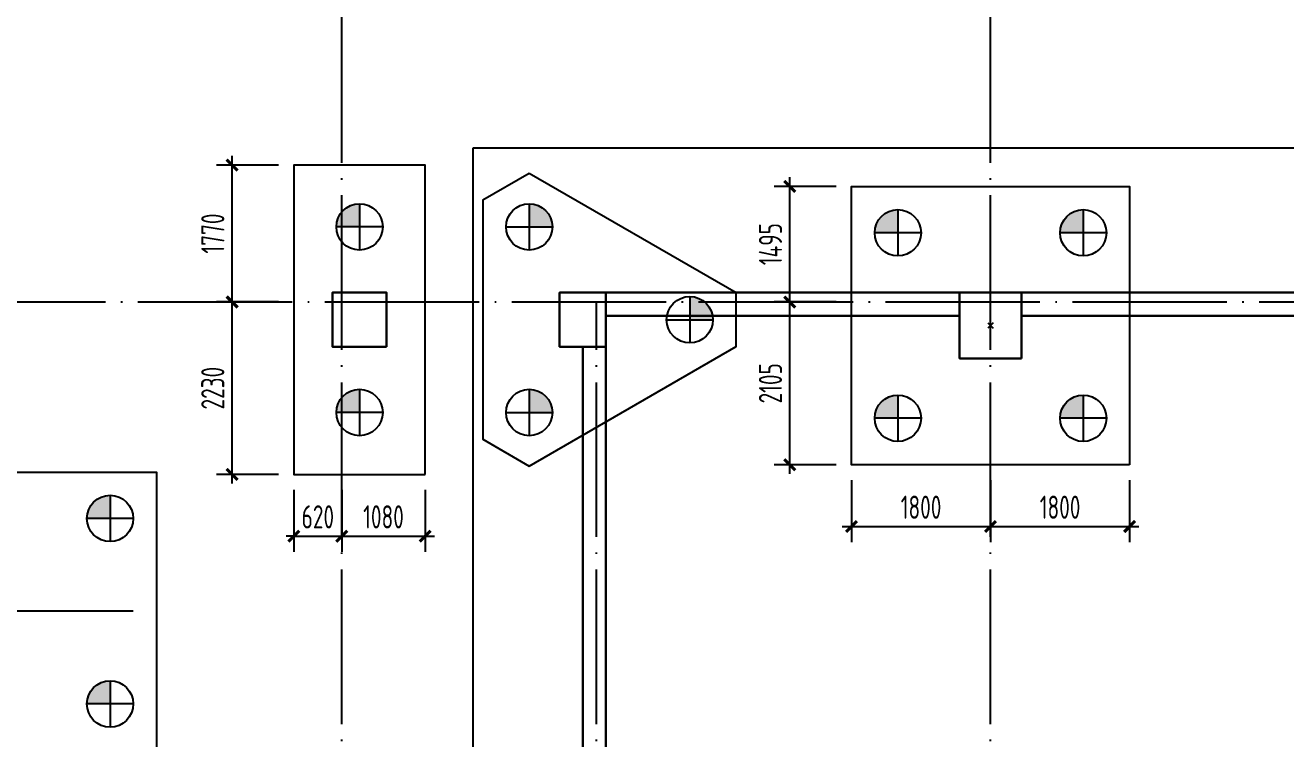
# Model space of a CAD drawing. Extents: x 2430613 to 2739493, y -1540945 to -971137.
# Drawn here: x 2494925 to 2511246, y -1305605 to -1296376 of the extents above; entities that cross this region are included whole.
import ezdxf

# ---------------------------------------------------------------- set-up
doc = ezdxf.new("R2010")
doc.units = 0
doc.header["$LTSCALE"] = 1000
doc.header["$MEASUREMENT"] = 0
doc.header["$PDMODE"] = 3
doc.header["$PDSIZE"] = 50
doc.linetypes.add('DOTE', pattern=[2.42, 2, -0.2, 0.02, -0.2])
doc.layers.get('0').update_dxf_attribs({"linetype": 'CONTINUOUS'})
doc.layers.get('DEFPOINTS').update_dxf_attribs({"linetype": 'CONTINUOUS'})
doc.layers.add('0S-墙-线', color=30, linetype='CONTINUOUS', lineweight=30)
doc.layers.add('0S-柱-线', color=50, linetype='CONTINUOUS', lineweight=30)
for name, color, linetype in [('600直径桩', 4, 'CONTINUOUS'), ('COLU_DIM', 3, 'CONTINUOUS'), ('DOTE', 1, 'DOTE'), ('S1-SLAB-Finstructions', 255, 'CONTINUOUS'), ('单形心', 4, 'CONTINUOUS'), ('承台', 2, 'CONTINUOUS')]:
    doc.layers.add(name, color=color, linetype=linetype)
doc.styles.add('TSSD_Dimension', font='Tssdeng.shx', dxfattribs={"width": 0.7, "bigfont": 'hztxt.shx'})
doc.dimstyles.new('TSSD_100_100', dxfattribs={"dimtxt": 300, "dimasz": 100, "dimexe": 200, "dimexo": 200, "dimgap": 100, "dimtad": 1, "dimdec": 0, "dimzin": 0, "dimdsep": 46, "dimtxsty": 'TSSD_Dimension', "dimblk": 'ARCHTICK', "dimcen": 0, "dimdle": 120, "dimclrt": 7, "dimazin": 0, "dimtfac": 1, "dimtdec": 0, "dimtix": 1, "dimtmove": 2, "dimatfit": 0, "dimldrblk": 'ARCHTICK', "dimfxl": 1, "dimtolj": 1, "dimtzin": 0, "dimarcsym": 0})

# ---------------------------------------------------------------- blocks, each defined once
blk = doc.blocks.new('_ArchTick')
at = {"color": 0, "linetype": 'ByBlock', "const_width": 0.4}
blk.add_lwpolyline([(-0.71, -0.71), (0.71, 0.71)], dxfattribs=at)
blk = doc.blocks.new('*D2418')
at = {"layer": 'COLU_DIM', "color": 0, "lineweight": -2, "transparency": 16777216}
for p, q in [((2498404, -1302385), (2498404, -1303185)), ((2499024, -1302385), (2499024, -1303185)), ((2498404, -1302985), (2498304, -1302985)), ((2498404, -1302985), (2499024, -1302985)), ((2499024, -1302985), (2499124, -1302985))]:
    blk.add_line(p, q, dxfattribs=at)
at = {"layer": 'DEFPOINTS', "color": 0, "transparency": 16777216}
for p in [(2498404, -1302185), (2499024, -1302185), (2499024, -1302985)]:
    blk.add_point(p, dxfattribs=at)
at = {"layer": 'COLU_DIM', "color": 0, "lineweight": -2, "transparency": 16777216, "xscale": 100, "yscale": 100, "zscale": 100}
blk.add_blockref('_ArchTick', (2498404, -1302985), dxfattribs=at)
at = {"layer": 'COLU_DIM', "color": 0, "lineweight": -2, "transparency": 16777216, "xscale": 100, "yscale": 100, "zscale": 100, "rotation": 180}
blk.add_blockref('_ArchTick', (2499024, -1302985), dxfattribs=at)
at = {"layer": 'COLU_DIM', "color": 7, "transparency": 16777216, "insert": (2498714, -1302735), "char_height": 300, "attachment_point": 5, "style": 'TSSD_Dimension'}
blk.add_mtext('\\A1;620', dxfattribs=at)
blk = doc.blocks.new('*D2419')
at = {"layer": 'COLU_DIM', "color": 0, "lineweight": -2, "transparency": 16777216}
for p, q in [((2499024, -1302385), (2499024, -1303185)), ((2500104, -1302385), (2500104, -1303185)), ((2498904, -1302985), (2500224, -1302985))]:
    blk.add_line(p, q, dxfattribs=at)
at = {"layer": 'DEFPOINTS', "color": 0, "transparency": 16777216}
for p in [(2499024, -1302185), (2500104, -1302185), (2500104, -1302985)]:
    blk.add_point(p, dxfattribs=at)
at = {"layer": 'COLU_DIM', "color": 0, "lineweight": -2, "transparency": 16777216, "xscale": 100, "yscale": 100, "zscale": 100, "rotation": 180}
blk.add_blockref('_ArchTick', (2499024, -1302985), dxfattribs=at)
at = {"layer": 'COLU_DIM', "color": 0, "lineweight": -2, "transparency": 16777216, "xscale": 100, "yscale": 100, "zscale": 100}
blk.add_blockref('_ArchTick', (2500104, -1302985), dxfattribs=at)
at = {"layer": 'COLU_DIM', "color": 7, "transparency": 16777216, "insert": (2499564, -1302735), "char_height": 300, "attachment_point": 5, "style": 'TSSD_Dimension'}
blk.add_mtext('\\A1;1080', dxfattribs=at)
blk = doc.blocks.new('*D2420')
at = {"layer": 'COLU_DIM', "color": 0, "lineweight": -2, "transparency": 16777216}
for p, q in [((2498204, -1299955), (2497404, -1299955)), ((2497604, -1302305), (2497604, -1299835)), ((2498204, -1302185), (2497404, -1302185))]:
    blk.add_line(p, q, dxfattribs=at)
at = {"layer": 'DEFPOINTS', "color": 0, "transparency": 16777216}
for p in [(2497604, -1299955), (2498404, -1299955), (2498404, -1302185)]:
    blk.add_point(p, dxfattribs=at)
at = {"layer": 'COLU_DIM', "color": 0, "lineweight": -2, "transparency": 16777216, "xscale": 100, "yscale": 100, "zscale": 100}
for p, rotation in [((2497604, -1299955), 90), ((2497604, -1302185), 270)]:
    blk.add_blockref('_ArchTick', p, dxfattribs=dict(at, rotation=rotation))
at = {"layer": 'COLU_DIM', "color": 7, "transparency": 16777216, "insert": (2497354, -1301070), "char_height": 300, "attachment_point": 5, "rotation": 90, "style": 'TSSD_Dimension'}
blk.add_mtext('\\A1;2230', dxfattribs=at)
blk = doc.blocks.new('*D2421')
at = {"layer": 'COLU_DIM', "color": 0, "lineweight": -2, "transparency": 16777216}
for p, q in [((2497604, -1300075), (2497604, -1298065)), ((2498204, -1298185), (2497404, -1298185)), ((2498204, -1299955), (2497404, -1299955))]:
    blk.add_line(p, q, dxfattribs=at)
at = {"layer": 'DEFPOINTS', "color": 0, "transparency": 16777216}
for p in [(2497604, -1298185), (2498404, -1298185), (2498404, -1299955)]:
    blk.add_point(p, dxfattribs=at)
at = {"layer": 'COLU_DIM', "color": 0, "lineweight": -2, "transparency": 16777216, "xscale": 100, "yscale": 100, "zscale": 100}
for p, rotation in [((2497604, -1298185), 90), ((2497604, -1299955), 270)]:
    blk.add_blockref('_ArchTick', p, dxfattribs=dict(at, rotation=rotation))
at = {"layer": 'COLU_DIM', "color": 7, "transparency": 16777216, "insert": (2497354, -1299070), "char_height": 300, "attachment_point": 5, "rotation": 90, "style": 'TSSD_Dimension'}
blk.add_mtext('\\A1;1770', dxfattribs=at)
blk = doc.blocks.new('*D2422')
at = {"layer": 'COLU_DIM', "color": 0, "lineweight": -2, "transparency": 16777216}
for p, q in [((2505624, -1302260), (2505624, -1303060)), ((2507424, -1302260), (2507424, -1303060)), ((2505504, -1302860), (2507544, -1302860))]:
    blk.add_line(p, q, dxfattribs=at)
at = {"layer": 'DEFPOINTS', "color": 0, "transparency": 16777216}
for p in [(2505624, -1302060), (2507424, -1302060), (2507424, -1302860)]:
    blk.add_point(p, dxfattribs=at)
at = {"layer": 'COLU_DIM', "color": 0, "lineweight": -2, "transparency": 16777216, "xscale": 100, "yscale": 100, "zscale": 100, "rotation": 180}
blk.add_blockref('_ArchTick', (2505624, -1302860), dxfattribs=at)
at = {"layer": 'COLU_DIM', "color": 0, "lineweight": -2, "transparency": 16777216, "xscale": 100, "yscale": 100, "zscale": 100}
blk.add_blockref('_ArchTick', (2507424, -1302860), dxfattribs=at)
at = {"layer": 'COLU_DIM', "color": 7, "transparency": 16777216, "insert": (2506524, -1302610), "char_height": 300, "attachment_point": 5, "style": 'TSSD_Dimension'}
blk.add_mtext('\\A1;1800', dxfattribs=at)
blk = doc.blocks.new('*D2423')
at = {"layer": 'COLU_DIM', "color": 0, "lineweight": -2, "transparency": 16777216}
for p, q in [((2507424, -1302260), (2507424, -1303060)), ((2509224, -1302260), (2509224, -1303060)), ((2507304, -1302860), (2509344, -1302860))]:
    blk.add_line(p, q, dxfattribs=at)
at = {"layer": 'DEFPOINTS', "color": 0, "transparency": 16777216}
for p in [(2507424, -1302060), (2509224, -1302060), (2509224, -1302860)]:
    blk.add_point(p, dxfattribs=at)
at = {"layer": 'COLU_DIM', "color": 0, "lineweight": -2, "transparency": 16777216, "xscale": 100, "yscale": 100, "zscale": 100, "rotation": 180}
blk.add_blockref('_ArchTick', (2507424, -1302860), dxfattribs=at)
at = {"layer": 'COLU_DIM', "color": 0, "lineweight": -2, "transparency": 16777216, "xscale": 100, "yscale": 100, "zscale": 100}
blk.add_blockref('_ArchTick', (2509224, -1302860), dxfattribs=at)
at = {"layer": 'COLU_DIM', "color": 7, "transparency": 16777216, "insert": (2508324, -1302610), "char_height": 300, "attachment_point": 5, "style": 'TSSD_Dimension'}
blk.add_mtext('\\A1;1800', dxfattribs=at)
blk = doc.blocks.new('*D2424')
at = {"layer": 'COLU_DIM', "color": 0, "lineweight": -2, "transparency": 16777216}
for p, q in [((2505424, -1299955), (2504624, -1299955)), ((2504824, -1302180), (2504824, -1299835)), ((2505424, -1302060), (2504624, -1302060))]:
    blk.add_line(p, q, dxfattribs=at)
at = {"layer": 'DEFPOINTS', "color": 0, "transparency": 16777216}
for p in [(2504824, -1299955), (2505624, -1299955), (2505624, -1302060)]:
    blk.add_point(p, dxfattribs=at)
at = {"layer": 'COLU_DIM', "color": 0, "lineweight": -2, "transparency": 16777216, "xscale": 100, "yscale": 100, "zscale": 100}
for p, rotation in [((2504824, -1299955), 90), ((2504824, -1302060), 270)]:
    blk.add_blockref('_ArchTick', p, dxfattribs=dict(at, rotation=rotation))
at = {"layer": 'COLU_DIM', "color": 7, "transparency": 16777216, "insert": (2504574, -1301007), "char_height": 300, "attachment_point": 5, "rotation": 90, "style": 'TSSD_Dimension'}
blk.add_mtext('\\A1;2105', dxfattribs=at)
blk = doc.blocks.new('*D2425')
at = {"layer": 'COLU_DIM', "color": 0, "lineweight": -2, "transparency": 16777216}
for p, q in [((2504824, -1300075), (2504824, -1298340)), ((2505424, -1298460), (2504624, -1298460)), ((2505424, -1299955), (2504624, -1299955))]:
    blk.add_line(p, q, dxfattribs=at)
at = {"layer": 'DEFPOINTS', "color": 0, "transparency": 16777216}
for p in [(2504824, -1298460), (2505624, -1298460), (2505624, -1299955)]:
    blk.add_point(p, dxfattribs=at)
at = {"layer": 'COLU_DIM', "color": 0, "lineweight": -2, "transparency": 16777216, "xscale": 100, "yscale": 100, "zscale": 100}
for p, rotation in [((2504824, -1298460), 90), ((2504824, -1299955), 270)]:
    blk.add_blockref('_ArchTick', p, dxfattribs=dict(at, rotation=rotation))
at = {"layer": 'COLU_DIM', "color": 7, "transparency": 16777216, "insert": (2504574, -1299207), "char_height": 300, "attachment_point": 5, "rotation": 90, "style": 'TSSD_Dimension'}
blk.add_mtext('\\A1;1495', dxfattribs=at)
blk = doc.blocks.new('BANWANG_XINGXIN')
at = {"color": 0}
for points in [[(0.71, 0.71), (-0.71, -0.71)], [(-0.71, 0.71), (0.71, -0.71)]]:
    blk.add_lwpolyline(points, dxfattribs=at)

msp = doc.modelspace()

# ---------------------------------------------------------------- hatches: boundary and pattern name
at = {"layer": '600直径桩'}
h = msp.add_hatch(color=251, dxfattribs=at)
h.dxf.hatch_style = 1
h.paths.add_polyline_path([(2499253.644, -1298684.728, 0.414213562), (2498953.644, -1298984.728), (2499253.644, -1298984.728)])
h = msp.add_hatch(color=251, dxfattribs=at)
h.dxf.hatch_style = 1
h.paths.add_polyline_path([(2501450.823, -1298684.728, -0.414213562), (2501750.823, -1298984.728), (2501450.823, -1298984.728)])
h = msp.add_hatch(color=251, dxfattribs=at)
h.dxf.hatch_style = 1
h.paths.add_polyline_path([(2506223.644, -1298759.728, 0.414213562), (2505923.644, -1299059.728), (2506223.644, -1299059.728)])
h = msp.add_hatch(color=251, dxfattribs=at)
h.dxf.hatch_style = 1
h.paths.add_polyline_path([(2508623.644, -1298759.728, 0.414213562), (2508323.644, -1299059.728), (2508623.644, -1299059.728)])
h = msp.add_hatch(color=251, dxfattribs=at)
h.dxf.hatch_style = 1
h.paths.add_polyline_path([(2503529.284, -1299884.728, -0.414213562), (2503829.284, -1300184.728), (2503529.284, -1300184.728)])
h = msp.add_hatch(color=251, dxfattribs=at)
h.dxf.hatch_style = 1
h.paths.add_polyline_path([(2499253.644, -1301084.728, 0.414213562), (2498953.644, -1301384.728), (2499253.644, -1301384.728)])
h = msp.add_hatch(color=251, dxfattribs=at)
h.dxf.hatch_style = 1
h.paths.add_polyline_path([(2501450.823, -1301084.728, -0.414213562), (2501750.823, -1301384.728), (2501450.823, -1301384.728)])
h = msp.add_hatch(color=251, dxfattribs=at)
h.dxf.hatch_style = 1
h.paths.add_polyline_path([(2506223.644, -1301159.728, 0.414213562), (2505923.644, -1301459.728), (2506223.644, -1301459.728)])
h = msp.add_hatch(color=251, dxfattribs=at)
h.dxf.hatch_style = 1
h.paths.add_polyline_path([(2508623.644, -1301159.728, 0.414213562), (2508323.644, -1301459.728), (2508623.644, -1301459.728)])
h = msp.add_hatch(color=251, dxfattribs=at)
h.dxf.hatch_style = 1
h.paths.add_polyline_path([(2496023.644, -1302454.728, 0.414213562), (2495723.644, -1302754.728), (2496023.644, -1302754.728)])
h = msp.add_hatch(color=251, dxfattribs=at)
h.dxf.hatch_style = 1
h.paths.add_polyline_path([(2496023.644, -1304854.728, 0.414213562), (2495723.644, -1305154.728), (2496023.644, -1305154.728)])

# ---------------------------------------------------------------- linework, layer by layer
at = {"layer": '0S-墙-线'}
for p, q in [((2502443.644, -1299834.728), (2507023.644, -1299834.728)), ((2507823.644, -1299834.728), (2515423.644, -1299834.728)), ((2502443.644, -1300134.728), (2507023.644, -1300134.728)), ((2507823.644, -1300134.728), (2515423.644, -1300134.728)), ((2502143.644, -1308174.728), (2502143.644, -1300534.728)), ((2502443.644, -1308174.728), (2502443.644, -1300534.728))]:
    msp.add_line(p, q, dxfattribs=at)
at = {"layer": '0S-柱-线'}
for points in [[(2499603.644, -1300534.728), (2499603.644, -1299834.728), (2498903.644, -1299834.728), (2498903.644, -1300534.728)], [(2502443.644, -1300534.728), (2502443.644, -1299834.728), (2501843.644, -1299834.728), (2501843.644, -1300534.728)], [(2507823.644, -1300684.728), (2507823.644, -1299834.728), (2507023.644, -1299834.728), (2507023.644, -1300684.728)]]:
    msp.add_lwpolyline(points, close=True, dxfattribs=at)
at = {"layer": '600直径桩', "color": 251}
for p, q in [((2499253.644, -1298684.728), (2499253.644, -1299284.728)), ((2501450.823, -1298684.728), (2501450.823, -1299284.728)), ((2506223.644, -1298759.728), (2506223.644, -1299359.728)), ((2508623.644, -1298759.728), (2508623.644, -1299359.728)), ((2499553.644, -1298984.728), (2498953.644, -1298984.728)), ((2501150.823, -1298984.728), (2501750.823, -1298984.728)), ((2506523.644, -1299059.728), (2505923.644, -1299059.728)), ((2508923.644, -1299059.728), (2508323.644, -1299059.728)), ((2503529.284, -1299884.728), (2503529.284, -1300484.728)), ((2503229.284, -1300184.728), (2503829.284, -1300184.728)), ((2499253.644, -1301084.728), (2499253.644, -1301684.728)), ((2501450.823, -1301084.728), (2501450.823, -1301684.728)), ((2506223.644, -1301159.728), (2506223.644, -1301759.728)), ((2508623.644, -1301159.728), (2508623.644, -1301759.728)), ((2499553.644, -1301384.728), (2498953.644, -1301384.728)), ((2501150.823, -1301384.728), (2501750.823, -1301384.728)), ((2506523.644, -1301459.728), (2505923.644, -1301459.728)), ((2508923.644, -1301459.728), (2508323.644, -1301459.728)), ((2496023.644, -1302454.728), (2496023.644, -1303054.728)), ((2496323.644, -1302754.728), (2495723.644, -1302754.728)), ((2496023.644, -1304854.728), (2496023.644, -1305454.728)), ((2496323.644, -1305154.728), (2495723.644, -1305154.728))]:
    msp.add_line(p, q, dxfattribs=at)
for centre in [(2499253.644, -1298984.728), (2501450.823, -1298984.728), (2506223.644, -1299059.728), (2508623.644, -1299059.728), (2503529.284, -1300184.728), (2499253.644, -1301384.728), (2501450.823, -1301384.728), (2506223.644, -1301459.728), (2508623.644, -1301459.728), (2496023.644, -1302754.728), (2496023.644, -1305154.728)]:
    msp.add_circle(centre, 300, dxfattribs=at)
at = {"layer": 'DOTE'}
for p, q in [((2499023.644, -1310254.728), (2499023.644, -1193054.728)), ((2507423.644, -1310254.728), (2507423.644, -1193054.728)), ((2462503.644, -1299954.728), (2570723.644, -1299954.728)), ((2502323.644, -1310254.728), (2502323.644, -1299954.728)), ((2496323.644, -1303954.728), (2493323.644, -1303954.728))]:
    msp.add_line(p, q, dxfattribs=at)
at = {"layer": 'S1-SLAB-Finstructions', "color": 2}
msp.add_lwpolyline([(2500723.644, -1297959.728), (2559523.644, -1297959.728), (2559523.644, -1310524.728), (2500723.644, -1310524.728)], close=True, dxfattribs=at)
at = {"layer": '承台', "color": 2}
for points in [[(2500103.644, -1302184.728), (2500103.644, -1298184.728), (2498403.644, -1298184.728), (2498403.644, -1302184.728)], [(2501450.823, -1298291.908), (2500850.823, -1298638.318), (2500850.823, -1301731.138), (2501450.823, -1302077.549), (2504129.284, -1300531.138), (2504129.284, -1299838.318)], [(2509223.644, -1302059.728), (2505623.644, -1302059.728), (2505623.644, -1298459.728), (2509223.644, -1298459.728)], [(2496623.644, -1305754.728), (2493023.644, -1305754.728), (2493023.644, -1302154.728), (2496623.644, -1302154.728)]]:
    msp.add_lwpolyline(points, close=True, dxfattribs=at)

# ---------------------------------------------------------------- block references
at = {"layer": '单形心', "xscale": 50, "yscale": 50, "zscale": 50}
msp.add_blockref('BANWANG_XINGXIN', (2507423.644, -1300259.728), dxfattribs=at)

# ---------------------------------------------------------------- dimensions: what is measured, and where the dimension line sits
at = {"layer": 'COLU_DIM', "color": 3}
for base, p1, p2, picture, middle in [((2497603.644, -1298184.728), (2498403.644, -1299954.728), (2498403.644, -1298184.728), '*D2421', (2497353.644, -1299069.728)), ((2504823.644, -1298459.728), (2505623.644, -1299954.728), (2505623.644, -1298459.728), '*D2425', (2504573.644, -1299207.228)), ((2497603.644, -1299954.728), (2498403.644, -1302184.728), (2498403.644, -1299954.728), '*D2420', (2497353.644, -1301069.728)), ((2504823.644, -1299954.728), (2505623.644, -1302059.728), (2505623.644, -1299954.728), '*D2424', (2504573.644, -1301007.228))]:
    dim = msp.add_linear_dim(base=base, p1=p1, p2=p2, angle=90, dimstyle='TSSD_100_100', dxfattribs=at)
    dim.commit()
    dim.dimension.update_dxf_attribs({"geometry": picture, "text_midpoint": middle})
for base, p1, p2, picture, middle in [((2507423.644, -1302859.728), (2505623.644, -1302059.728), (2507423.644, -1302059.728), '*D2422', (2506523.644, -1302609.728)), ((2509223.644, -1302859.728), (2507423.644, -1302059.728), (2509223.644, -1302059.728), '*D2423', (2508323.644, -1302609.728)), ((2499023.644, -1302984.728), (2498403.644, -1302184.728), (2499023.644, -1302184.728), '*D2418', (2498713.644, -1302734.728)), ((2500103.644, -1302984.728), (2499023.644, -1302184.728), (2500103.644, -1302184.728), '*D2419', (2499563.644, -1302734.728))]:
    dim = msp.add_linear_dim(base=base, p1=p1, p2=p2, dimstyle='TSSD_100_100', dxfattribs=at)
    dim.commit()
    dim.dimension.update_dxf_attribs({"geometry": picture, "text_midpoint": middle})

doc.saveas('drawing.dxf')
